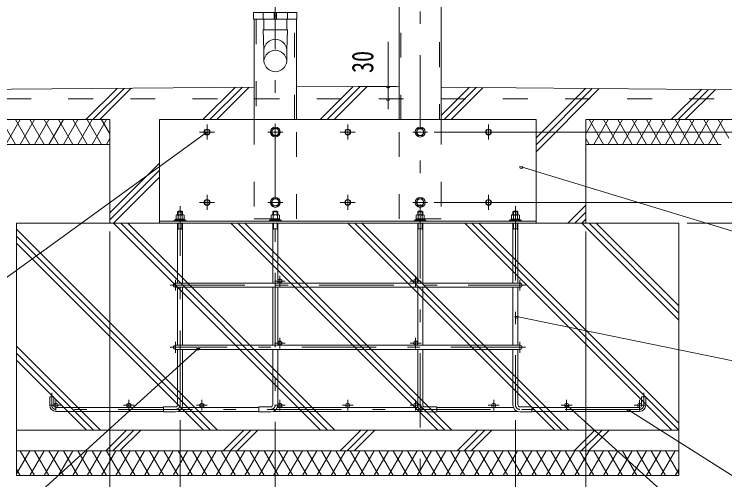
# Model space of a CAD drawing. Units: millimetres, scale not verified. Extents: x -34836 to 34836, y -16800 to 16800.
# Drawn here: x 18567 to 25433, y -1688 to 2810 of the extents above; entities that cross this region are included whole.
import ezdxf
from ezdxf.enums import TextEntityAlignment as Align

# ---------------------------------------------------------------- set-up
doc = ezdxf.new("R2010")
doc.units = ezdxf.units.MM
doc.header["$LTSCALE"] = 60
doc.linetypes.add('USER2', pattern=[10, 4, -6])
doc.linetypes.add('USER3', pattern=[24, 12, -5, 2, -5])
for name, color, linetype, lineweight in [('0-6_2-02BOLD', 7, 'Continuous', 18), ('0-7_2-12HIDDEN', 3, 'USER2', 18), ('0-8_2-22CENTER', 3, 'USER3', 18), ('0-9_2-42THIN', 4, 'Continuous', 18), ('0-A_2-52DIM', 3, 'Continuous', 18), ('0-B_2-62HATCH', 2, 'Continuous', 18)]:
    doc.layers.add(name, color=color, linetype=linetype, lineweight=lineweight)
doc.styles.add('ＭＳ ゴシック', font='')
doc.styles.get('ＭＳ ゴシック').set_extended_font_data('MS Gothic')

msp = doc.modelspace()

# ---------------------------------------------------------------- linework, layer by layer
at = {"layer": '0-6_2-02BOLD'}
for p, q in [((22286.9, 7939.89), (22286.9, 1791.89)), ((22693.3, 1791.89), (22693.3, 7939.89)), ((20973.68, 2826.27), (20973.68, 2762.28)), ((21077.9, 2826.28), (21077.9, 2762.28)), ((21102.3, 2762.28), (21102.3, 2826.28)), ((21206.46, 2826.27), (21206.46, 2762.28)), ((20886.91, 2762.28), (20886.91, 1791.89)), ((20980.07, 2762.28), (20980.07, 2660.41)), ((21077.9, 2794.28), (21102.3, 2794.28)), ((21200.07, 2762.28), (21200.07, 2660.41)), ((21293.31, 1791.89), (21293.31, 2762.28)), ((21790.1, 2111.89), (22271.9, 2109.49)), ((22693.3, 2104.59), (31690.11, 2031.89)), ((19490.11, 1791.89), (11890.1, 1791.89)), ((19490.11, 791.89), (19490.11, 1791.89)), ((25399.79, 1551.89), (24090.1, 1551.89)), ((21114.1, 900.26), (21066.1, 900.26)), ((22514.1, 900.26), (22466.11, 900.26)), ((23386.1, 900.26), (23434.1, 900.26)), ((20150.48, 867.48), (20150.48, 831.09)), ((20158.11, 819.09), (20170.11, 831.09)), ((20182.1, 831.09), (20170.11, 819.09)), ((20189.74, 831.09), (20189.74, 867.48)), ((20213.11, 819.09), (20213.11, 831.09)), ((21070.47, 867.48), (21070.47, 831.09)), ((21090.1, 831.09), (21078.11, 819.09)), ((21090.1, 819.09), (21102.1, 831.09)), ((21109.73, 831.09), (21109.73, 867.48)), ((21133.1, 831.09), (21133.1, 819.09)), ((22447.1, 819.09), (22447.1, 831.09)), ((22470.48, 831.09), (22470.48, 867.48)), ((22478.11, 831.09), (22490.11, 819.09)), ((22502.1, 819.09), (22490.11, 831.09)), ((22509.74, 867.48), (22509.74, 831.09)), ((23390.47, 831.09), (23390.47, 867.48)), ((23398.11, 831.09), (23410.1, 819.09)), ((23422.11, 819.09), (23410.1, 831.09)), ((23429.73, 867.48), (23429.73, 831.09)), ((23610.11, 809.89), (19970.1, 809.89)), ((20114.1, 809.89), (20114.1, 819.09)), ((20146.11, 211.89), (20146.11, 791.89)), ((20194.11, 791.89), (20194.11, 211.89)), ((21034.1, 819.09), (21034.1, 809.89)), ((21066.1, 791.89), (21066.1, 211.89)), ((21114.1, 211.89), (21114.1, 791.89)), ((22466.11, 791.89), (22466.11, 211.89)), ((22514.1, 211.89), (22514.1, 791.89)), ((22546.11, 809.89), (22546.11, 819.09)), ((23386.1, 211.89), (23386.1, 791.89)), ((23434.1, 791.89), (23434.1, 211.89)), ((23466.1, 819.09), (23466.1, 809.89)), ((20194.11, 737.89), (20146.11, 737.89)), ((21066.1, 737.89), (21114.1, 737.89)), ((22514.1, 737.89), (22466.11, 737.89)), ((23434.1, 737.89), (23386.1, 737.89)), ((23454.11, 211.89), (20126.11, 211.89)), ((20126.11, 171.89), (23454.11, 171.89)), ((20146.11, -388.11), (20146.11, 171.89)), ((20194.11, 171.89), (20194.11, -388.11)), ((21066.1, 171.89), (21066.1, -388.11)), ((21114.1, -388.11), (21114.1, 171.89)), ((22466.12, 171.89), (22466.12, -388.11)), ((22514.12, -388.11), (22514.12, 171.89)), ((23386.11, -388.11), (23386.11, 171.89)), ((23434.11, 171.89), (23434.11, -388.11)), ((23454.11, -388.11), (20126.11, -388.11)), ((20126.11, -428.11), (23454.11, -428.11)), ((20146.11, -964.11), (20146.11, -428.11)), ((20194.11, -428.11), (20194.11, -964.11)), ((21066.1, -428.11), (21066.1, -964.11)), ((21114.1, -964.11), (21114.1, -428.11)), ((22466.11, -428.11), (22466.11, -964.11)), ((22514.1, -964.11), (22514.1, -428.11)), ((23386.1, -964.11), (23386.1, -428.11)), ((23434.1, -428.11), (23434.1, -964.11)), ((18950.1, -888.11), (18950.1, -968.11)), ((24670.11, -968.11), (24670.11, -888.11)), ((18970.1, -988.11), (20010.1, -988.11)), ((20010.1, -1028.11), (18970.1, -1028.11)), ((20930.1, -1028.11), (20149.08, -1028.11)), ((20189.73, -988.11), (20930.1, -988.11)), ((21069.08, -1028.11), (22511.13, -1028.11)), ((22470.49, -988.11), (21109.72, -988.11)), ((22650.11, -988.11), (23390.48, -988.11)), ((23431.13, -1028.11), (22650.11, -1028.11)), ((24610.11, -988.11), (23570.1, -988.11)), ((23570.1, -1028.11), (24610.11, -1028.11)), ((24990.11, -1208.11), (18590.1, -1208.11)), ((18590.1, -1408.11), (24990.11, -1408.11))]:
    msp.add_line(p, q, dxfattribs=at)
for points in [[(21299.69, 2762.28), (21299.69, 2826.27), (20880.5, 2826.27), (20880.5, 2762.28)], [(21070.47, 1705.89), (21050.84, 1671.89), (21070.47, 1637.89), (21109.73, 1637.89), (21129.36, 1671.89), (21109.73, 1705.89)], [(22470.48, 1705.89), (22509.74, 1705.89), (22529.37, 1671.89), (22509.74, 1637.89), (22470.48, 1637.89), (22450.84, 1671.89)], [(21109.73, 957.89), (21070.47, 957.89), (21050.84, 991.89), (21070.47, 1025.89), (21109.73, 1025.89), (21129.36, 991.89)], [(22470.48, 957.89), (22450.84, 991.89), (22470.48, 1025.89), (22509.74, 1025.89), (22529.37, 991.89), (22509.74, 957.89)], [(24990.11, 791.89), (24990.11, -1648.11), (18590.1, -1648.11), (18590.1, 791.89)]]:
    msp.add_lwpolyline(points, close=True, dxfattribs=at)
for points in [[(20980.09, 2358.39), (20980.09, 2461.78), (20972.08, 2660.42), (21208.07, 2660.42)], [(21208.07, 2660.42), (21200.08, 2461.78), (21200.08, 2358.39)], [(20886.91, 2104.59), (11890.1, 2031.89), (11890.1, 1551.89), (19490.11, 1551.89)], [(22286.9, 2107.88), (21790.1, 2111.89), (21293.31, 2107.88)], [(19970.1, 791.89), (19970.1, 1791.89), (23610.11, 1791.89), (23610.11, 791.89)], [(24090.1, 791.89), (24090.1, 1791.89), (31690.11, 1791.89)], [(20146.11, 900.26), (20154.1, 908.27), (20186.11, 908.27), (20194.11, 900.26)], [(20194.11, 871.09), (20194.11, 900.26), (20146.11, 900.26), (20146.11, 871.09)], [(21114.1, 871.09), (21114.1, 900.26), (21106.1, 908.27), (21074.1, 908.27), (21066.1, 900.26), (21066.1, 871.09)], [(22466.11, 871.09), (22466.11, 900.26), (22474.11, 908.27), (22506.11, 908.27), (22514.1, 900.26), (22514.1, 871.09)], [(23386.1, 871.09), (23386.1, 900.26), (23394.1, 908.27), (23426.1, 908.27), (23434.1, 900.26), (23434.1, 871.09)], [(20213.11, 831.09), (20127.11, 831.09), (20127.11, 819.09)], [(20130.85, 831.09), (20130.85, 867.48), (20137.11, 871.09), (20203.11, 871.09), (20209.37, 867.48), (20209.37, 831.09)], [(21133.1, 831.09), (21047.1, 831.09), (21047.1, 819.09)], [(21050.84, 831.09), (21050.84, 867.48), (21057.1, 871.09), (21123.1, 871.09), (21129.36, 867.48), (21129.36, 831.09)], [(22447.1, 831.09), (22533.11, 831.09), (22533.11, 819.09)], [(22529.37, 831.09), (22529.37, 867.48), (22523.11, 871.09), (22457.1, 871.09), (22450.84, 867.48), (22450.84, 831.09)], [(23367.1, 819.09), (23367.1, 831.09), (23453.1, 831.09), (23453.1, 819.09)], [(23370.84, 831.09), (23370.84, 867.48), (23377.1, 871.09), (23443.1, 871.09), (23449.36, 867.48), (23449.36, 831.09)], [(20114.1, 819.09), (20226.11, 819.09), (20226.11, 809.89)], [(21034.1, 819.09), (21146.11, 819.09), (21146.11, 809.89)], [(22546.11, 819.09), (22434.1, 819.09), (22434.1, 809.89)], [(23466.1, 819.09), (23354.1, 819.09), (23354.1, 809.89)], [(18910.1, -968.11), (18910.1, -888.11), (18950.1, -888.11)], [(24670.11, -888.11), (24630.11, -888.11), (24630.11, -968.11)], [(20126.11, -1032.11), (20010.1, -1032.11), (20010.1, -984.11), (20126.11, -984.11)], [(21046.1, -984.11), (20930.1, -984.11), (20930.1, -1032.11), (21046.1, -1032.11)], [(22534.1, -1032.11), (22650.11, -1032.11), (22650.11, -984.11), (22534.1, -984.11)], [(23454.1, -984.11), (23570.1, -984.11), (23570.1, -1032.11), (23454.1, -1032.11)]]:
    msp.add_lwpolyline(points, dxfattribs=at)
for centre, radius in [((21090.1, 1671.89), 48), ((22490.11, 1671.89), 48), ((20430.1, 1671.89), 28), ((20430.1, 1671.89), 24), ((21090.1, 1671.89), 33), ((21790.11, 1671.89), 28), ((21790.11, 1671.89), 24), ((22490.11, 1671.89), 33), ((23150.12, 1671.89), 28), ((23150.12, 1671.89), 24), ((21090.1, 991.89), 48), ((22490.11, 991.89), 48), ((20430.1, 991.89), 28), ((20430.1, 991.89), 24), ((21090.1, 991.89), 33), ((21790.11, 991.89), 28), ((21790.11, 991.89), 24), ((22490.11, 991.89), 33), ((23150.12, 991.89), 28), ((23150.12, 991.89), 24), ((21134.1, 231.89), 20), ((22446.12, 231.89), 20), ((21134.1, -368.11), 20), ((22446.12, -368.11), 20), ((18970.1, -968.11), 20), ((19675.1, -968.11), 20), ((20380.1, -968.11), 20), ((21134.1, -968.11), 20), ((21790.1, -968.11), 20), ((22446.11, -968.11), 20), ((23200.11, -968.11), 20), ((23905.1, -968.11), 20), ((24610.11, -968.11), 20)]:
    msp.add_circle(centre, radius, dxfattribs=at)
for centre, radius, start, end in [((21090.1, 2457.86), 110.21, 3.55865, 176.44131), ((21090.1, 2351.56), 110.21, 3.55865, 176.44131), ((21090.1, 2365.24), 110.21, 183.56302, 356.43695), ((20140.66, 855.96), 15.13, 49.57008, 90), ((20170.11, 815.97), 55.12, 69.13591, 110.86404), ((20199.55, 855.96), 15.13, 90, 130.42987), ((21060.66, 855.96), 15.13, 49.57008, 90), ((21090.1, 815.97), 55.12, 69.13591, 110.86404), ((21119.55, 855.96), 15.13, 90, 130.42987), ((22460.65, 855.96), 15.13, 49.5701, 90), ((22490.11, 815.97), 55.12, 69.13593, 110.86406), ((22519.55, 855.96), 15.13, 90, 130.42989), ((23380.66, 855.96), 15.13, 49.5701, 90), ((23410.1, 815.97), 55.12, 69.13593, 110.86406), ((23439.55, 855.96), 15.13, 90, 130.42989), ((20126.11, 191.89), 20, 90, 270), ((23454.11, 191.89), 20, 270, 90), ((20126.11, -408.11), 20, 90, 270), ((23454.11, -408.11), 20, 270, 90), ((18970.1, -968.11), 60, 180, 270), ((20126.11, -964.11), 68, 270, 0), ((20126.11, -964.11), 20, 270, 0), ((21046.1, -964.11), 68, 270, 0), ((21046.1, -964.11), 20, 270, 0), ((22534.1, -964.11), 68, 180, 270), ((22534.1, -964.11), 20, 180, 270), ((23454.1, -964.11), 68, 180, 270), ((23454.1, -964.11), 20, 180, 270), ((24610.11, -968.11), 60, 270, 0)]:
    msp.add_arc(centre, radius, start, end, dxfattribs=at)
at = {"layer": '0-7_2-12HIDDEN'}
for p, q in [((22303.71, 1791.89), (22303.71, 7939.89)), ((22676.5, 7939.89), (22676.5, 1791.89)), ((20903.7, 2762.28), (20903.7, 1791.89)), ((21276.5, 1791.89), (21276.5, 2762.28)), ((11890.1, 1991.89), (31690.11, 1991.89))]:
    msp.add_line(p, q, dxfattribs=at)
for points in [[(20886.91, 1791.89), (20886.91, 831.89), (21293.31, 831.89), (21293.31, 1791.89)], [(22693.3, 1791.89), (22693.3, 831.89), (22286.9, 831.89), (22286.9, 1791.89)]]:
    msp.add_lwpolyline(points, dxfattribs=at)
at = {"layer": '0-8_2-22CENTER'}
for p, q in [((21090.1, -1848.11), (21090.1, 11055.89)), ((22490.11, 11055.89), (22490.11, -1848.11)), ((20430.1, 1743.89), (20430.1, 1599.89)), ((21790.11, 1599.89), (21790.11, 1743.89)), ((23150.12, 1743.89), (23150.12, 1599.89)), ((20358.1, 1671.89), (20502.1, 1671.89)), ((21018.11, 1671.89), (21162.11, 1671.89)), ((21718.11, 1671.89), (21862.11, 1671.89)), ((22418.1, 1671.89), (22562.1, 1671.89)), ((23222.12, 1671.89), (23078.12, 1671.89)), ((20430.1, 1063.89), (20430.1, 919.89)), ((21790.11, 1063.89), (21790.11, 919.89)), ((23150.12, 1063.89), (23150.12, 919.89)), ((20358.1, 991.89), (20502.1, 991.89)), ((21018.11, 991.89), (21162.11, 991.89)), ((21718.11, 991.89), (21862.11, 991.89)), ((22562.1, 991.89), (22418.1, 991.89)), ((23078.12, 991.89), (23222.12, 991.89)), ((20170.11, -964.11), (20170.11, 956.26)), ((23410.1, 956.26), (23410.1, -964.11)), ((21134.1, 179.89), (21134.1, 283.89)), ((22446.12, 283.89), (22446.12, 179.89)), ((20126.11, 243.89), (20126.11, 139.89)), ((21186.1, 231.89), (21082.1, 231.89)), ((22394.12, 231.89), (22498.12, 231.89)), ((23454.11, 139.89), (23454.11, 243.89)), ((20074.11, 191.89), (23506.11, 191.89)), ((21134.1, -420.11), (21134.1, -316.11)), ((22446.12, -316.11), (22446.12, -420.11)), ((23506.11, -408.11), (20074.11, -408.11)), ((20126.11, -460.11), (20126.11, -356.11)), ((21082.1, -368.11), (21186.1, -368.11)), ((22394.12, -368.11), (22498.12, -368.11)), ((23454.11, -356.11), (23454.11, -460.11)), ((18930.1, -968.11), (18930.1, -848.11)), ((24650.11, -968.11), (24650.11, -848.11)), ((18970.1, -1020.11), (18970.1, -916.11)), ((19675.1, -1020.11), (19675.1, -916.11)), ((20380.1, -1020.11), (20380.1, -916.11)), ((21134.1, -1020.11), (21134.1, -916.11)), ((21790.1, -916.11), (21790.1, -1020.11)), ((22446.11, -1020.11), (22446.11, -916.11)), ((23200.11, -1020.11), (23200.11, -916.11)), ((23905.1, -1020.11), (23905.1, -916.11)), ((24610.11, -916.11), (24610.11, -1020.11)), ((18918.11, -968.11), (19022.11, -968.11)), ((24610.11, -1008.11), (18970.1, -1008.11)), ((19623.11, -968.11), (19727.11, -968.11)), ((20328.1, -968.11), (20432.1, -968.11)), ((21186.11, -968.11), (21082.1, -968.11)), ((21842.1, -968.11), (21738.1, -968.11)), ((22498.11, -968.11), (22394.1, -968.11)), ((23252.11, -968.11), (23148.11, -968.11)), ((23853.1, -968.11), (23957.1, -968.11)), ((24558.1, -968.11), (24662.1, -968.11))]:
    msp.add_line(p, q, dxfattribs=at)
for centre, radius, start, end in [((18970.1, -968.11), 40, 180, 270), ((20126.11, -964.11), 44, 270, 0), ((21046.1, -964.11), 44, 270, 0), ((22534.1, -964.11), 44, 180, 270), ((23454.1, -964.11), 44, 180, 270), ((24610.11, -968.11), 40, 270, 0)]:
    msp.add_arc(centre, radius, start, end, dxfattribs=at)
at = {"layer": '0-9_2-42THIN'}
for p, q in [((20152.11, 871.09), (20152.11, 906.26)), ((20188.1, 906.26), (20188.1, 871.09)), ((21072.11, 906.26), (21072.11, 871.09)), ((21108.1, 871.09), (21108.1, 906.26)), ((22472.11, 871.09), (22472.11, 906.26)), ((22508.1, 906.26), (22508.1, 871.09)), ((23392.11, 906.26), (23392.11, 871.09)), ((23428.11, 871.09), (23428.11, 906.26))]:
    msp.add_line(p, q, dxfattribs=at)
for points in [[(20146.11, 727.5), (20152.11, 737.89), (20152.11, 791.89)], [(20188.1, 791.89), (20188.1, 737.89), (20194.11, 727.5)], [(21072.11, 791.89), (21072.11, 737.89), (21066.1, 727.5)], [(21114.1, 727.5), (21108.1, 737.89), (21108.1, 791.89)], [(22472.11, 791.89), (22472.11, 737.89), (22466.11, 727.5)], [(22514.1, 727.5), (22508.1, 737.89), (22508.1, 791.89)], [(23392.11, 791.89), (23392.11, 737.89), (23386.1, 727.5)], [(23434.1, 727.5), (23428.11, 737.89), (23428.11, 791.89)]]:
    msp.add_lwpolyline(points, dxfattribs=at)
at = {"layer": '0-A_2-52DIM'}
for p, q in [((22179.75, 1891.46), (22179.75, 2543.89)), ((21892.65, 2111.89), (22259.75, 2111.89)), ((22195.75, 2111.89), (22163.75, 2111.89)), ((22195.75, 1991.89), (22163.75, 1991.89)), ((22259.75, 1991.89), (22179.75, 1991.89)), ((22624.22, 1671.89), (25890.1, 1671.89)), ((23482.61, 1334.06), (23450.61, 1334.06)), ((25890.1, 991.89), (22624.22, 991.89)), ((25890.1, 791.89), (25070.1, 791.89)), ((19490.11, 711.89), (19490.11, -2848.11)), ((24090.1, -2848.11), (24090.1, 711.89)), ((23437.8, -109.28), (23405.8, -109.28)), ((20361.96, -418.24), (20329.96, -418.24)), ((23928.41, -974.42), (23896.41, -974.42)), ((24521.48, -1015.57), (24489.48, -1015.57)), ((20170.11, -2288.11), (20170.11, -1112.11)), ((23410.1, -1112.11), (23410.1, -2288.11))]:
    msp.add_line(p, q, dxfattribs=at)
for points in [[(15585.51, -41.53), (18065.51, -41.53), (20424.84, 1667.04)], [(23466.61, 1334.06), (26830.1, 311.89), (30006.57, 311.89)], [(29286.58, -808.11), (26830.1, -808.11), (23421.8, -109.28)], [(20345.96, -418.24), (18065.51, -2488.11), (15345.51, -2488.11)], [(23912.41, -974.42), (26830.1, -3608.11), (29310.11, -3608.11)], [(29286.58, -2488.11), (26830.1, -2488.11), (24505.48, -1015.57)]]:
    msp.add_lwpolyline(points, dxfattribs=at)
for centre in [(22179.75, 2111.89), (22179.75, 1991.89), (23466.61, 1334.06), (23421.8, -109.28), (20345.96, -418.24), (23912.41, -974.42), (24505.48, -1015.57)]:
    msp.add_arc(centre, 16, 180, 0, dxfattribs=at)
at = {"layer": '0-B_2-62HATCH'}
for p, q in [((19259.49, 1791.89), (19561.06, 2093.47)), ((19629.51, 2094.03), (19327.37, 1791.89)), ((19395.25, 1791.89), (19697.96, 2094.6)), ((20390.86, 1791.89), (20701.86, 2102.9)), ((20770.31, 2103.46), (20458.74, 1791.89)), ((20526.62, 1791.89), (20838.76, 2104.03)), ((21841.97, 2111.63), (21522.22, 1791.89)), ((21590.11, 1791.89), (21909.52, 2111.29)), ((21977.06, 2110.96), (21657.99, 1791.89)), ((22963.9, 2102.19), (22693.3, 1831.59)), ((22721.48, 1791.89), (23031.23, 2101.63)), ((23098.55, 2101.08), (22789.36, 1791.89)), ((24086, 2092.92), (23610.11, 1617.03)), ((23610.11, 1549.15), (24153.32, 2092.36)), ((24220.65, 2091.8), (23610.11, 1481.27)), ((24916.34, 1791.89), (25208.09, 2083.64)), ((24984.22, 1791.89), (25275.42, 2083.09)), ((25342.74, 2082.53), (25052.1, 1791.89)), ((18580.03, 1551.89), (18441.46, 1791.89)), ((18487.65, 1551.89), (18626.21, 1791.89)), ((18580.03, 1791.89), (18718.6, 1551.89)), ((18764.78, 1791.89), (18626.21, 1551.89)), ((18857.16, 1551.89), (18718.6, 1791.89)), ((18764.78, 1551.89), (18903.34, 1791.89)), ((18857.16, 1791.89), (18995.72, 1551.89)), ((19041.91, 1791.89), (18903.34, 1551.89)), ((19134.29, 1551.89), (18995.72, 1791.89)), ((19041.91, 1551.89), (19180.47, 1791.89)), ((19134.29, 1791.89), (19272.85, 1551.89)), ((19319.04, 1791.89), (19180.47, 1551.89)), ((19411.41, 1551.89), (19272.85, 1791.89)), ((19319.04, 1551.89), (19457.6, 1791.89)), ((19411.41, 1791.89), (19490.11, 1655.59)), ((24168.78, 1791.89), (24090.1, 1655.62)), ((24261.15, 1551.89), (24122.59, 1791.89)), ((24168.78, 1551.89), (24307.34, 1791.89)), ((24261.16, 1791.89), (24399.72, 1551.89)), ((24445.9, 1791.89), (24307.34, 1551.89)), ((24538.28, 1551.89), (24399.72, 1791.89)), ((24445.9, 1551.89), (24584.47, 1791.89)), ((24538.28, 1791.89), (24676.85, 1551.89)), ((24723.03, 1791.89), (24584.47, 1551.89)), ((24815.41, 1551.89), (24676.85, 1791.89)), ((24723.03, 1551.89), (24861.6, 1791.89)), ((24815.41, 1791.89), (24953.97, 1551.89)), ((25000.16, 1791.89), (24861.6, 1551.89)), ((25092.54, 1551.89), (24953.98, 1791.89)), ((25000.16, 1551.89), (25138.73, 1791.89)), ((25092.54, 1791.89), (25231.1, 1551.89)), ((25277.29, 1791.89), (25138.73, 1551.89)), ((25369.67, 1551.89), (25231.1, 1791.89)), ((25277.29, 1551.89), (25415.85, 1791.89)), ((25369.67, 1791.89), (25473.21, 1612.55)), ((19490.11, 1608.19), (19457.6, 1551.89)), ((24090.1, 1608.16), (24122.59, 1551.89)), ((19970.1, 1371.13), (19490.11, 891.14)), ((19490.11, 823.26), (19970.1, 1303.25)), ((19970.1, 1235.37), (19526.62, 791.89)), ((23916.34, 791.89), (24090.1, 965.65)), ((24090.1, 897.77), (23984.22, 791.89)), ((24052.1, 791.89), (24090.1, 829.89)), ((19528.11, 791.89), (21528.11, -1208.11)), ((21595.99, -1208.11), (19595.99, 791.89)), ((19663.87, 791.89), (21663.87, -1208.11)), ((22659.48, -1208.11), (20659.48, 791.89)), ((20727.36, 791.89), (22727.36, -1208.11)), ((22795.25, -1208.11), (20795.24, 791.89)), ((21790.85, 791.89), (23790.85, -1208.11)), ((23858.73, -1208.11), (21858.73, 791.89)), ((21926.61, 791.89), (23926.61, -1208.11)), ((24922.22, -1208.11), (22922.22, 791.89)), ((22990.1, 791.89), (24990.11, -1208.11)), ((24990.11, -1140.23), (23057.98, 791.89)), ((24053.59, 791.89), (24990.11, -144.63)), ((24121.47, 791.89), (24990.11, -76.74)), ((24990.11, -8.86), (24189.35, 791.89)), ((20532.5, -1208.11), (18590.1, 734.29)), ((18590.1, 666.41), (20464.62, -1208.11)), ((20396.74, -1208.11), (18590.1, 598.52)), ((19401.13, -1208.11), (18590.1, -397.08)), ((18590.1, -464.96), (19333.25, -1208.11)), ((19265.37, -1208.11), (18590.1, -532.85)), ((19453.6, -1408.11), (19653.6, -1208.11)), ((19721.48, -1208.11), (19521.48, -1408.11)), ((19589.36, -1408.11), (19789.36, -1208.11)), ((20784.97, -1208.11), (20584.97, -1408.11)), ((20852.85, -1208.11), (20652.85, -1408.11)), ((20720.73, -1408.11), (20920.73, -1208.11)), ((21916.34, -1208.11), (21716.34, -1408.11)), ((21784.22, -1408.11), (21984.22, -1208.11)), ((21852.1, -1408.11), (22052.1, -1208.11)), ((22847.71, -1408.11), (23047.71, -1208.11)), ((23115.59, -1208.11), (22915.59, -1408.11)), ((22983.47, -1408.11), (23183.47, -1208.11)), ((23979.08, -1408.11), (24179.08, -1208.11)), ((24246.96, -1208.11), (24046.96, -1408.11)), ((24314.84, -1208.11), (24114.85, -1408.11)), ((18718.6, -1408.11), (18590.1, -1630.66)), ((18626.21, -1408.11), (18764.78, -1648.11)), ((18718.59, -1648.11), (18857.16, -1408.11)), ((18903.34, -1648.11), (18764.78, -1408.11)), ((18995.72, -1408.11), (18857.15, -1648.11)), ((18903.34, -1408.11), (19041.91, -1648.11)), ((18995.72, -1648.11), (19134.29, -1408.11)), ((19180.47, -1648.11), (19041.91, -1408.11)), ((19272.85, -1408.11), (19134.29, -1648.11)), ((19180.47, -1408.11), (19319.04, -1648.11)), ((19272.85, -1648.11), (19411.41, -1408.11)), ((19457.6, -1648.11), (19319.04, -1408.11)), ((19549.98, -1408.11), (19411.41, -1648.11)), ((19596.16, -1648.11), (19457.6, -1408.11)), ((19688.54, -1408.11), (19549.98, -1648.11)), ((19734.73, -1648.11), (19596.16, -1408.11)), ((19827.1, -1408.11), (19688.54, -1648.11)), ((19734.73, -1408.11), (19873.3, -1648.11)), ((19827.1, -1648.11), (19965.67, -1408.11)), ((20011.86, -1648.11), (19873.3, -1408.11)), ((20104.23, -1408.11), (19965.67, -1648.11)), ((20011.86, -1408.11), (20150.42, -1648.11)), ((20104.23, -1648.11), (20242.8, -1408.11)), ((20288.98, -1648.11), (20150.42, -1408.11)), ((20381.36, -1408.11), (20242.79, -1648.11)), ((20288.98, -1408.11), (20427.55, -1648.11)), ((20381.36, -1648.11), (20519.92, -1408.11)), ((20566.11, -1648.11), (20427.55, -1408.11)), ((20658.49, -1408.11), (20519.92, -1648.11)), ((20566.11, -1408.11), (20704.68, -1648.11)), ((20658.49, -1648.11), (20797.05, -1408.11)), ((20843.24, -1648.11), (20704.68, -1408.11)), ((20935.62, -1408.11), (20797.05, -1648.11)), ((20843.24, -1408.11), (20981.81, -1648.11)), ((20935.61, -1648.11), (21074.18, -1408.11)), ((21120.37, -1648.11), (20981.81, -1408.11)), ((21212.74, -1408.11), (21074.18, -1648.11)), ((21120.37, -1408.11), (21258.94, -1648.11)), ((21212.74, -1648.11), (21351.31, -1408.11)), ((21397.5, -1648.11), (21258.93, -1408.11)), ((21489.87, -1408.11), (21351.31, -1648.11)), ((21397.5, -1408.11), (21536.06, -1648.11)), ((21489.87, -1648.11), (21628.44, -1408.11)), ((21674.63, -1648.11), (21536.06, -1408.11)), ((21767, -1408.11), (21628.44, -1648.11)), ((21674.63, -1408.11), (21813.19, -1648.11)), ((21767, -1648.11), (21905.57, -1408.11)), ((21951.76, -1648.11), (21813.19, -1408.11)), ((22044.13, -1408.11), (21905.57, -1648.11)), ((21951.75, -1408.11), (22090.32, -1648.11)), ((22044.13, -1648.11), (22182.69, -1408.11)), ((22228.88, -1648.11), (22090.32, -1408.11)), ((22321.26, -1408.11), (22182.69, -1648.11)), ((22228.88, -1408.11), (22367.45, -1648.11)), ((22321.26, -1648.11), (22459.82, -1408.11)), ((22506.01, -1648.11), (22367.44, -1408.11)), ((22598.38, -1408.11), (22459.82, -1648.11)), ((22506.01, -1408.11), (22644.57, -1648.11)), ((22598.38, -1648.11), (22736.95, -1408.11)), ((22783.14, -1648.11), (22644.57, -1408.11)), ((22875.51, -1408.11), (22736.95, -1648.11)), ((22783.14, -1408.11), (22921.7, -1648.11)), ((22875.51, -1648.11), (23014.08, -1408.11)), ((22921.7, -1408.11), (23060.27, -1648.11)), ((23014.08, -1648.11), (23152.64, -1408.11)), ((23198.83, -1648.11), (23060.27, -1408.11)), ((23291.2, -1408.11), (23152.64, -1648.11)), ((23198.83, -1408.11), (23337.4, -1648.11)), ((23291.2, -1648.11), (23429.77, -1408.11)), ((23475.96, -1648.11), (23337.39, -1408.11)), ((23568.33, -1408.11), (23429.77, -1648.11)), ((23475.96, -1408.11), (23614.52, -1648.11)), ((23568.33, -1648.11), (23706.9, -1408.11)), ((23753.09, -1648.11), (23614.52, -1408.11)), ((23845.46, -1408.11), (23706.9, -1648.11)), ((23753.09, -1408.11), (23891.65, -1648.11)), ((23845.46, -1648.11), (23984.03, -1408.11)), ((24030.22, -1648.11), (23891.65, -1408.11)), ((24122.59, -1408.11), (23984.03, -1648.11)), ((24030.21, -1408.11), (24168.78, -1648.11)), ((24122.59, -1648.11), (24261.16, -1408.11)), ((24307.34, -1648.11), (24168.78, -1408.11)), ((24399.72, -1408.11), (24261.15, -1648.11)), ((24307.34, -1408.11), (24445.91, -1648.11)), ((24399.72, -1648.11), (24538.28, -1408.11)), ((24584.47, -1648.11), (24445.91, -1408.11)), ((24676.85, -1408.11), (24538.28, -1648.11)), ((24584.47, -1408.11), (24723.03, -1648.11)), ((24676.85, -1648.11), (24815.41, -1408.11)), ((24861.6, -1648.11), (24723.03, -1408.11)), ((24953.97, -1408.11), (24815.41, -1648.11)), ((24861.6, -1408.11), (24990.11, -1630.7)), ((18590.1, -1585.56), (18626.22, -1648.12)), ((24990.11, -1585.53), (24953.97, -1648.11))]:
    msp.add_line(p, q, dxfattribs=at)

# ---------------------------------------------------------------- texts
at = {"layer": '0-A_2-52DIM', "color": 7, "style": 'ＭＳ ゴシック', "width": 0.75}
msp.add_text('30', height=208.4, rotation=90, dxfattribs=at).set_placement((22099.75, 2242.59), align=Align.BOTTOM_LEFT)

doc.saveas('drawing.dxf')
